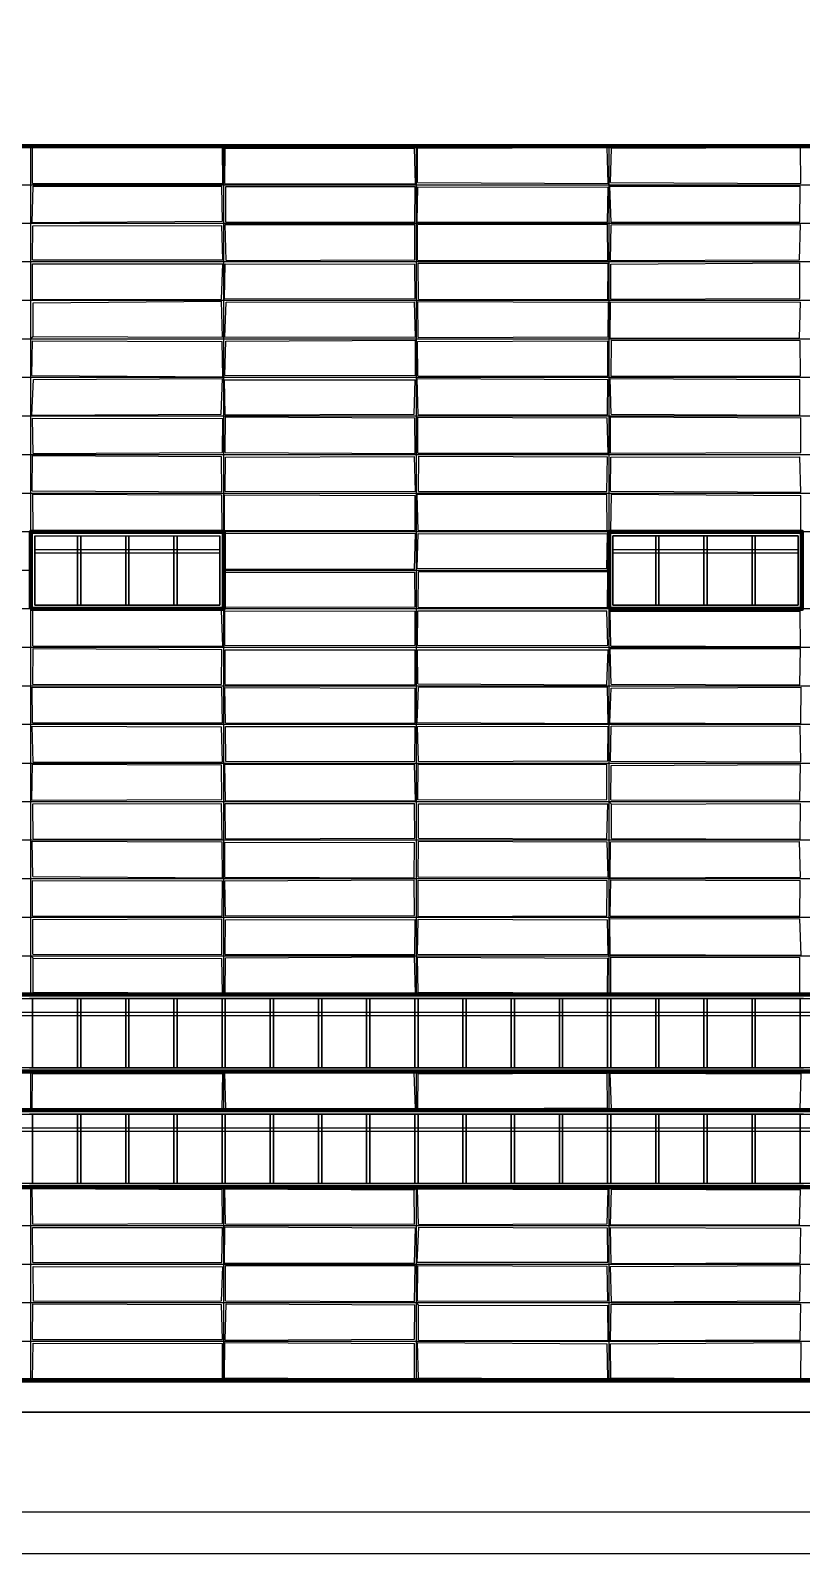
# Model space of a CAD drawing. Extents: x -50000 to 1632000, y -47600 to 308800.
# Drawn here: x 59986 to 83987, y -4550 to 43000 of the extents above; entities that cross this region are included whole.
import ezdxf

# ---------------------------------------------------------------- set-up
doc = ezdxf.new("R2010")
doc.units = 0
doc.header["$MEASUREMENT"] = 0
doc.layers.get('Defpoints').update_dxf_attribs({"color": 6})
doc.layers.add('2', color=7, linetype='Continuous')
doc.styles.get("Standard").update_dxf_attribs({"font": 'isocpeur.ttf'})
doc.dimstyles.get("Standard").update_dxf_attribs({"dimscale": 200, "dimtxt": 2.5, "dimasz": 1.5, "dimexe": 1.5, "dimexo": 5, "dimgap": 1, "dimtad": 1, "dimtoh": 1, "dimdec": 0, "dimrnd": 10, "dimzin": 0, "dimtxsty": 'Standard', "dimblk": 'OBLIQUE', "dimcen": 1, "dimdle": 1.5, "dimclrd": 256, "dimclre": 256, "dimclrt": 256, "dimadec": 0, "dimazin": 0, "dimtfac": 1, "dimtdec": 0, "dimtix": 1, "dimtmove": 0, "dimatfit": 3, "dimldrblk": 'NONE', "dimfxl": 1, "dimtolj": 1, "dimtzin": 0, "dimlwd": 18, "dimlwe": 18, "dimarcsym": 1})

# ---------------------------------------------------------------- blocks, each defined once
blk = doc.blocks.new('_Oblique')
at = {"color": 0, "linetype": 'ByBlock', "lineweight": -2}
blk.add_line((-0.5, -0.5), (0.5, 0.5), dxfattribs=at)
blk = doc.blocks.new('*D22')
at = {"layer": '2', "linetype": 'Continuous', "lineweight": 18, "transparency": 16777216}
blk.add_line((-300, -3100), (105300, -3100), dxfattribs=at)
at = {"layer": 'Defpoints', "color": 0, "linetype": 'Continuous', "transparency": 16777216}
for p in [(0, 0), (105000, 0), (105000, -3100)]:
    blk.add_point(p, dxfattribs=at)
at = {"layer": '2', "linetype": 'Continuous', "lineweight": 18, "transparency": 16777216, "xscale": 300, "yscale": 300, "zscale": 300, "rotation": 180}
blk.add_blockref('_Oblique', (0, -3100), dxfattribs=at)
at = {"layer": '2', "linetype": 'Continuous', "lineweight": 18, "transparency": 16777216, "xscale": 300, "yscale": 300, "zscale": 300}
blk.add_blockref('_Oblique', (105000, -3100), dxfattribs=at)
at = {"layer": '2', "linetype": 'Continuous', "lineweight": 18, "transparency": 16777216, "insert": (52500, -2650), "char_height": 500, "attachment_point": 5}
blk.add_mtext('\\A1;105000*', dxfattribs=at)
blk = doc.blocks.new('_None')
blk = doc.blocks.new('*D31')
at = {"layer": '2', "linetype": 'Continuous', "lineweight": 18, "transparency": 16777216}
blk.add_line((-300, -4400), (402300, -4400), dxfattribs=at)
at = {"layer": 'Defpoints', "color": 0, "linetype": 'Continuous', "transparency": 16777216}
for p in [(0, 0), (402000, 0), (402000, -4400)]:
    blk.add_point(p, dxfattribs=at)
at = {"layer": '2', "linetype": 'Continuous', "lineweight": 18, "transparency": 16777216, "xscale": 300, "yscale": 300, "zscale": 300, "rotation": 180}
blk.add_blockref('_Oblique', (0, -4400), dxfattribs=at)
at = {"layer": '2', "linetype": 'Continuous', "lineweight": 18, "transparency": 16777216, "xscale": 300, "yscale": 300, "zscale": 300}
blk.add_blockref('_Oblique', (402000, -4400), dxfattribs=at)
at = {"layer": '2', "linetype": 'Continuous', "lineweight": 18, "transparency": 16777216, "insert": (201000, -3950), "char_height": 500, "attachment_point": 5}
blk.add_mtext('\\A1;402000', dxfattribs=at)

msp = doc.modelspace()

# ---------------------------------------------------------------- linework, layer by layer
at = {"layer": '2', "color": 8, "linetype": 'Continuous', "lineweight": 13}
for p, q in [((125700, 39400), (0, 39400)), ((60000, 13000), (60000, 39400)), ((66000, 13000), (66000, 39400)), ((72000, 13000), (72000, 39400)), ((78000, 13000), (78000, 39400)), ((0, 38200), (125700, 38200)), ((125700, 37000), (0, 37000)), ((125700, 35800), (0, 35800)), ((125700, 34600), (0, 34600)), ((125700, 33400), (0, 33400)), ((125700, 32200), (0, 32200)), ((125700, 31000), (0, 31000)), ((125700, 29800), (0, 29800)), ((0, 28600), (125700, 28600)), ((125700, 27400), (0, 27400)), ((60000, 26200), (48000, 26200)), ((78000, 26200), (66000, 26200)), ((125700, 25000), (0, 25000)), ((125700, 23800), (0, 23800)), ((125700, 22600), (0, 22600)), ((125700, 21400), (0, 21400)), ((0, 20200), (125700, 20200)), ((125700, 19000), (0, 19000)), ((125700, 17800), (0, 17800)), ((104700, 16600), (0, 16600)), ((104700, 15400), (0, 15400)), ((0, 14200), (104700, 14200)), ((104700, 13000), (0, 13000)), ((104700, 10600), (0, 10600)), ((60000, 9400), (60000, 10600)), ((66000, 9400), (66000, 10600)), ((72000, 9400), (72000, 10600)), ((78000, 9400), (78000, 10600)), ((104700, 9400), (0, 9400)), ((104700, 7000), (0, 7000)), ((60000, 1000), (60000, 7000)), ((66000, 1000), (66000, 7000)), ((72000, 1000), (72000, 7000)), ((78000, 1000), (78000, 7000)), ((104700, 5800), (0, 5800)), ((104700, 4600), (0, 4600)), ((104700, 3400), (0, 3400)), ((104700, 2200), (0, 2200)), ((0, 1000), (104700, 1000))]:
    msp.add_line(p, q, dxfattribs=at)
at = {"layer": '2', "color": 8, "linetype": 'Continuous', "lineweight": 9}
for p, q in [((60042.6, 39352.4), (65967.2, 39371.5)), ((60047.5, 38239.4), (60042.6, 39352.4)), ((65971.5, 38241.4), (65967.2, 39371.5)), ((66038.8, 38241.7), (66050, 39328.5)), ((66050, 39328.5), (71941.7, 39337.1)), ((71972.2, 38225.7), (71941.7, 39337.1)), ((72030, 39341.6), (77935.2, 39362.5)), ((72031.9, 38266.8), (72030, 39341.6)), ((77965.9, 38242.4), (77935.2, 39362.5)), ((78039, 38269.8), (78073.7, 39339.1)), ((78073.7, 39339.1), (83955.9, 39365.5)), ((83967.9, 38241.9), (83955.9, 39365.5)), ((60037, 37031.4), (60068.3, 38157.7)), ((60047.5, 38239.4), (65971.5, 38241.4)), ((60068.3, 38157.7), (65939.6, 38155.7)), ((65959.2, 37065.5), (65939.6, 38155.7)), ((66038.8, 38241.7), (71972.2, 38225.7)), ((66066, 38144.1), (71958.9, 38149.4)), ((66069.8, 37034.3), (66066, 38144.1)), ((71953.4, 37038.4), (71958.9, 38149.4)), ((72027.4, 37043.8), (72049, 38141.2)), ((72031.9, 38266.8), (77965.9, 38242.4)), ((72049, 38141.2), (77965.3, 38125.3)), ((77952.5, 37032.3), (77965.3, 38125.3)), ((78025.9, 38152.2), (83950.6, 38152.7)), ((78058.2, 37037.6), (78025.9, 38152.2)), ((78039, 38269.8), (83967.9, 38241.9)), ((83936.3, 37048), (83950.6, 38152.7)), ((60037, 37031.4), (65959.2, 37065.5)), ((60051.9, 35865.2), (60058.2, 36925.8)), ((60058.2, 36925.8), (65943.4, 36935.7)), ((65970.5, 35864.4), (65943.4, 36935.7)), ((66044.3, 36968.1), (71948.3, 36959.5)), ((66072, 35843), (66044.3, 36968.1)), ((66069.8, 37034.3), (71953.4, 37038.4)), ((71949.5, 35864), (71948.3, 36959.5)), ((72027.4, 37043.8), (77952.5, 37032.3)), ((72031.8, 36960.4), (77951.4, 36972.2)), ((72034.9, 35858.6), (72031.8, 36960.4)), ((77960.7, 35843.5), (77951.4, 36972.2)), ((78046.1, 35839.9), (78064.8, 36951.2)), ((78058.2, 37037.6), (83936.3, 37048)), ((78064.8, 36951.2), (83953.9, 36961.3)), ((83929.2, 35864.6), (83953.9, 36961.3)), ((60045.5, 35739.8), (65972.4, 35739.8)), ((60048.6, 34630.7), (60045.5, 35739.8)), ((60051.9, 35865.2), (65970.5, 35864.4)), ((65927.2, 34641.8), (65972.4, 35739.8)), ((66027.8, 34655.4), (66041.5, 35740.7)), ((66041.5, 35740.7), (71952, 35727.3)), ((66072, 35843), (71949.5, 35864)), ((71962.8, 34661.8), (71952, 35727.3)), ((72034.9, 35858.6), (77960.7, 35843.5)), ((72058.1, 35755.9), (77972.3, 35761.5)), ((72069.6, 34643.1), (72058.1, 35755.9)), ((77962.6, 34625.1), (77972.3, 35761.5)), ((78046.1, 35839.9), (83929.2, 35864.6)), ((78047.9, 35733.7), (83934.6, 35768.8)), ((78048.3, 34636), (78047.9, 35733.7)), ((83936.2, 34660.8), (83934.6, 35768.8)), ((60048.6, 34630.7), (65927.2, 34641.8)), ((60071.3, 34530.3), (65926.9, 34573.3)), ((60071.6, 33474.4), (60071.3, 34530.3)), ((65961.9, 33455.8), (65926.9, 34573.3)), ((66027.8, 34655.4), (71962.8, 34661.8)), ((66031.8, 33454.5), (66071.7, 34543.7)), ((66071.7, 34543.7), (71935.1, 34554.3)), ((71969.2, 33465.2), (71935.1, 34554.3)), ((72043.4, 34570.6), (77975, 34550.4)), ((72049.2, 33447.9), (72043.4, 34570.6)), ((72069.6, 34643.1), (77962.6, 34625.1)), ((77969, 33463.5), (77975, 34550.4)), ((78027.8, 33430.9), (78041.2, 34556.9)), ((78041.2, 34556.9), (83956.4, 34542.1)), ((78048.3, 34636), (83936.2, 34660.8)), ((83925.8, 33434.6), (83956.4, 34542.1)), ((60000, 33400), (60071.6, 33474.4)), ((60027.1, 32260.9), (60047, 33343.1)), ((60047, 33343.1), (65952.9, 33325.3)), ((60071.6, 33474.4), (65961.9, 33455.8)), ((65974.5, 32228.5), (65952.9, 33325.3)), ((66031.3, 32267.5), (66067.6, 33328.7)), ((66031.8, 33454.5), (71969.2, 33465.2)), ((66067.6, 33328.7), (71973.8, 33364.7)), ((71973.4, 32274.4), (71973.8, 33364.7)), ((72028.7, 33326.3), (77958.7, 33340.8)), ((72047, 32250.4), (72028.7, 33326.3)), ((72049.2, 33447.9), (77969, 33463.5)), ((77962.8, 32245.4), (77958.7, 33340.8)), ((78027.8, 33430.9), (83925.8, 33434.6)), ((78059.8, 32243.8), (78074.3, 33362.7)), ((78074.3, 33362.7), (83944.1, 33349.7)), ((83962.6, 32253.4), (83944.1, 33349.7)), ((60027.1, 32260.9), (65974.5, 32228.5)), ((60028.3, 31030.8), (60073.2, 32144)), ((60073.2, 32144), (65960.2, 32170.1)), ((65926.1, 31059.1), (65960.2, 32170.1)), ((66028.6, 32129), (71956.2, 32130.6)), ((66044.4, 31039.2), (66028.6, 32129)), ((66031.3, 32267.5), (71973.4, 32274.4)), ((71932.8, 31060.3), (71956.2, 32130.6)), ((72026.9, 32168.7), (77963.9, 32141.8)), ((72056.2, 31056.2), (72026.9, 32168.7)), ((72047, 32250.4), (77962.8, 32245.4)), ((77949, 31039.7), (77963.9, 32141.8)), ((78029.9, 32168.5), (83939, 32139.5)), ((78067.6, 31059), (78029.9, 32168.5)), ((78059.8, 32243.8), (83962.6, 32253.4)), ((83942, 31025.8), (83939, 32139.5)), ((60028.3, 31030.8), (65926.1, 31059.1)), ((60051.4, 30932.3), (65974.9, 30926.2)), ((60067.5, 29840.4), (60051.4, 30932.3)), ((65961.4, 29873.4), (65974.9, 30926.2)), ((66044.4, 31039.2), (71932.8, 31060.3)), ((66045, 29871.2), (66059.3, 30974.4)), ((66059.3, 30974.4), (71954.3, 30947)), ((71955.8, 29833.8), (71954.3, 30947)), ((72039, 29845.2), (72044.1, 30969.4)), ((72044.1, 30969.4), (77941, 30944.2)), ((72056.2, 31056.2), (77949, 31039.7)), ((77971.3, 29844.6), (77941, 30944.2)), ((78039.5, 29852.3), (78046.3, 30973.6)), ((78046.3, 30973.6), (83969.1, 30947.2)), ((78067.6, 31059), (83942, 31025.8)), ((83968.5, 29864.4), (83969.1, 30947.2)), ((60034.3, 28670.6), (60044.7, 29772.1)), ((60044.7, 29772.1), (65927.1, 29746.1)), ((60067.5, 29840.4), (65961.4, 29873.4)), ((65941.8, 28649), (65927.1, 29746.1)), ((66040.6, 28652.4), (66060.1, 29728.2)), ((66045, 29871.2), (71955.8, 29833.8)), ((66060.1, 29728.2), (71944.2, 29746.5)), ((71973.4, 28666.2), (71944.2, 29746.5)), ((72039, 29845.2), (77971.3, 29844.6)), ((72059.8, 28650.8), (72074.1, 29749.8)), ((72074.1, 29749.8), (77951.8, 29734.2)), ((77929.9, 28657.7), (77951.8, 29734.2)), ((78039.5, 29852.3), (83968.5, 29864.4)), ((78047.1, 28662.4), (78052.2, 29728.2)), ((78052.2, 29728.2), (83939.3, 29735.9)), ((83967.7, 28635.8), (83939.3, 29735.9)), ((60034.3, 28670.6), (65941.8, 28649)), ((60054, 28574.8), (65937, 28551.3)), ((60069.2, 27463.6), (60054, 28574.8)), ((65955.2, 27443.7), (65937, 28551.3)), ((66025.4, 28551.2), (71965.2, 28533)), ((66025.6, 27447.9), (66025.4, 28551.2)), ((66040.6, 28652.4), (71973.4, 28666.2)), ((71962.2, 27441.1), (71965.2, 28533)), ((72027.3, 28572.6), (77933.3, 28566.2)), ((72050.8, 27445), (72027.3, 28572.6)), ((72059.8, 28650.8), (77929.9, 28657.7)), ((77937.6, 27452.6), (77933.3, 28566.2)), ((78047.1, 28662.4), (83967.7, 28635.8)), ((78050.5, 27445.3), (78069, 28566.9)), ((78069, 28566.9), (83973.2, 28531.1)), ((83972.5, 27446.4), (83973.2, 28531.1)), ((60069.2, 27463.6), (65955.2, 27443.7)), ((66025.6, 27447.9), (71962.2, 27441.1)), ((66042.2, 27359), (71973.5, 27351.7)), ((66042.5, 26252.1), (66042.2, 27359)), ((71937.9, 26236.7), (71973.5, 27351.7)), ((72026.9, 26268.4), (72058.4, 27350.9)), ((72050.8, 27445), (77937.6, 27452.6)), ((72058.4, 27350.9), (77946.3, 27338.7)), ((77930.2, 26253.6), (77946.3, 27338.7)), ((78050.5, 27445.3), (83972.5, 27446.4)), ((66042.5, 26252.1), (71937.9, 26236.7)), ((72026.9, 26268.4), (77930.2, 26253.6)), ((72057.3, 25049.4), (72067.4, 26160.6)), ((72067.4, 26160.6), (77962.2, 26167.9)), ((77953.4, 25042.4), (77962.2, 26167.9)), ((66025.3, 26145.6), (71951.4, 26148.3)), ((66048.9, 25053.4), (66025.3, 26145.6)), ((71963.7, 25061.5), (71951.4, 26148.3)), ((60052.9, 23856.8), (60058.3, 24957.4)), ((60058.3, 24957.4), (65931.7, 24950.9)), ((65969.1, 23837.2), (65931.7, 24950.9)), ((66034.8, 23867.1), (66038.2, 24938.8)), ((66038.2, 24938.8), (71959.2, 24925.5)), ((66048.9, 25053.4), (71963.7, 25061.5)), ((71957.3, 23870.6), (71959.2, 24925.5)), ((72036.7, 23862.7), (72043.4, 24941.5)), ((72043.4, 24941.5), (77933.4, 24938.4)), ((72057.3, 25049.4), (77953.4, 25042.4)), ((77956.1, 23868.7), (77933.4, 24938.4)), ((78035.1, 24930.6), (83951.3, 24935.3)), ((78050.5, 23852.3), (78035.1, 24930.6)), ((83956.7, 23833.2), (83951.3, 24935.3)), ((60052.9, 23856.8), (65969.1, 23837.2)), ((66034.8, 23867.1), (71957.3, 23870.6)), ((72036.7, 23862.7), (77956.1, 23868.7)), ((78050.5, 23852.3), (83956.7, 23833.2)), ((60056.4, 22644.2), (60064.2, 23769.6)), ((60064.2, 23769.6), (65943.9, 23737.2)), ((65931.2, 22655), (65943.9, 23737.2)), ((66044, 23727.4), (71955.9, 23731.2)), ((66047.8, 22649.7), (66044, 23727.4)), ((71961.7, 22639.9), (71955.9, 23731.2)), ((72034.3, 23725.1), (77972, 23728.4)), ((72038.9, 22672.9), (72034.3, 23725.1)), ((77932.9, 22639.7), (77972, 23728.4)), ((78028.5, 23768.3), (83962.6, 23765.3)), ((78066.1, 22660.7), (78028.5, 23768.3)), ((83940.1, 22633.4), (83962.6, 23765.3)), ((60038.3, 22567.7), (65945.4, 22551.4)), ((60050.5, 21456.7), (60038.3, 22567.7)), ((60056.4, 22644.2), (65931.2, 22655)), ((65965.6, 21456.4), (65945.4, 22551.4)), ((66039, 22554.3), (71959.1, 22534.5)), ((66056.8, 21459.5), (66039, 22554.3)), ((66047.8, 22649.7), (71961.7, 22639.9)), ((71958.7, 21448.2), (71959.1, 22534.5)), ((72025.1, 21470.2), (72062.8, 22565.8)), ((72038.9, 22672.9), (77932.9, 22639.7)), ((72062.8, 22565.8), (77953.4, 22571.4)), ((77973, 21431.6), (77953.4, 22571.4)), ((78026.6, 21457.6), (78067.2, 22536.5)), ((78066.1, 22660.7), (83940.1, 22633.4)), ((78067.2, 22536.5), (83973.9, 22562.9)), ((83971.9, 21434), (83973.9, 22562.9)), ((60050.5, 21456.7), (65965.6, 21456.4)), ((66056.8, 21459.5), (71958.7, 21448.2)), ((72025.1, 21470.2), (77973, 21431.6)), ((78026.6, 21457.6), (83971.9, 21434)), ((60040.6, 21354.6), (65936.1, 21332.2)), ((60065.5, 20231.5), (60040.6, 21354.6)), ((65966, 20240.2), (65936.1, 21332.2)), ((66051.5, 21336.6), (71956.1, 21343.6)), ((66065.1, 20251.3), (66051.5, 21336.6)), ((71946.9, 20258.8), (71956.1, 21343.6)), ((72029.2, 21340.7), (77972.6, 21355.6)), ((72065, 20253.2), (72029.2, 21340.7)), ((77963.7, 20267.6), (77972.6, 21355.6)), ((78037.6, 20257.4), (78067.8, 21354.5)), ((78067.8, 21354.5), (83948.8, 21364)), ((83971.6, 20243.9), (83948.8, 21364)), ((60028, 19046.6), (60049.8, 20171.9)), ((60049.8, 20171.9), (65933.3, 20151)), ((60065.5, 20231.5), (65966, 20240.2)), ((65941, 19065.8), (65933.3, 20151)), ((66035, 20166.1), (71944, 20169.2)), ((66057.7, 19025.5), (66035, 20166.1)), ((66065.1, 20251.3), (71946.9, 20258.8)), ((71969.5, 19042.4), (71944, 20169.2)), ((72048.1, 19058), (72055.6, 20167.1)), ((72055.6, 20167.1), (77931.7, 20168.1)), ((72065, 20253.2), (77963.7, 20267.6)), ((77929.6, 19067.2), (77931.7, 20168.1)), ((78037.6, 20257.4), (83971.6, 20243.9)), ((78055.8, 19054), (78063.3, 20129.4)), ((78063.3, 20129.4), (83959.8, 20160.6)), ((83935.1, 19046.3), (83959.8, 20160.6)), ((60028, 19046.6), (65941, 19065.8)), ((66057.7, 19025.5), (71969.5, 19042.4)), ((72048.1, 19058), (77929.6, 19067.2)), ((78055.8, 19054), (83935.1, 19046.3)), ((60057.9, 18929.8), (65929.1, 18942.5)), ((60063.3, 17840.2), (60057.9, 18929.8)), ((65950.8, 17834.3), (65929.1, 18942.5)), ((66040.6, 18940.6), (71940.3, 18940.4)), ((66059.6, 17843.7), (66040.6, 18940.6)), ((71949.4, 17865.7), (71940.3, 18940.4)), ((72064.2, 17865.5), (72069.2, 18936.4)), ((72069.2, 18936.4), (77958.4, 18932.9)), ((77932.6, 17848.8), (77958.4, 18932.9)), ((78000, 19000), (78073.6, 18925.1)), ((78069.6, 17854.2), (78073.6, 18925.1)), ((78073.6, 18925.1), (83953.7, 18939.8)), ((83946.4, 17830.7), (83953.7, 18939.8)), ((60036, 17772.5), (65949.5, 17748.8)), ((60058.1, 16669.3), (60036, 17772.5)), ((60063.3, 17840.2), (65950.8, 17834.3)), ((65960.7, 16629.1), (65949.5, 17748.8)), ((66030.1, 16648), (66033.6, 17742.5)), ((66033.6, 17742.5), (71937.1, 17730.1)), ((66059.6, 17843.7), (71949.4, 17865.7)), ((71931.5, 16636.4), (71937.1, 17730.1)), ((72051.4, 16654), (72060.9, 17773.3)), ((72060.9, 17773.3), (77935.9, 17755.6)), ((72064.2, 17865.5), (77932.6, 17848.8)), ((77968.5, 16660), (77935.9, 17755.6)), ((78033.6, 16635.6), (78044.7, 17753.3)), ((78044.7, 17753.3), (83930.5, 17758)), ((78069.6, 17854.2), (83946.4, 17830.7)), ((83958.4, 16649.5), (83930.5, 17758)), ((60058.1, 16669.3), (65960.7, 16629.1)), ((66030.1, 16648), (71931.5, 16636.4)), ((72051.4, 16654), (77968.5, 16660)), ((78033.6, 16635.6), (83958.4, 16649.5)), ((60048.6, 15435.9), (60050, 16545.3)), ((60050, 16545.3), (65961.7, 16539.7)), ((65950.2, 15447.3), (65961.7, 16539.7)), ((66038.5, 16537.4), (71928.5, 16573.4)), ((66055, 15450.9), (66038.5, 16537.4)), ((71939.4, 15462.3), (71928.5, 16573.4)), ((72049.9, 15428.5), (72052.2, 16555.9)), ((72052.2, 16555.9), (77941.7, 16550.4)), ((77932, 15445.9), (77941.7, 16550.4)), ((78029.9, 15447.1), (78053.4, 16571.3)), ((78053.4, 16571.3), (83944.4, 16551.2)), ((83933.3, 15433.7), (83944.4, 16551.2)), ((60048.6, 15435.9), (65950.2, 15447.3)), ((60057.8, 15334.2), (65941.8, 15358.3)), ((60060.1, 14257.2), (60057.8, 15334.2)), ((65940, 14248.9), (65941.8, 15358.3)), ((66046.4, 14245.8), (66052.4, 15328.6)), ((66052.4, 15328.6), (71962, 15334.2)), ((66055, 15450.9), (71939.4, 15462.3)), ((71947.2, 14246.8), (71962, 15334.2)), ((72035.1, 14260.9), (72056.1, 15341.7)), ((72049.9, 15428.5), (77932, 15445.9)), ((72056.1, 15341.7), (77951.4, 15325.9)), ((77969, 14250.7), (77951.4, 15325.9)), ((78026.1, 15366.3), (83940.5, 15353.2)), ((78028.5, 14250.6), (78026.1, 15366.3)), ((78029.9, 15447.1), (83933.3, 15433.7)), ((83975, 14228.6), (83940.5, 15353.2)), ((60000, 14200), (60067.9, 14126.6)), ((60060.1, 14257.2), (65940, 14248.9)), ((60067.9, 14126.6), (65942, 14126.2)), ((60071.7, 13068.8), (60067.9, 14126.6)), ((65962.5, 13056.9), (65942, 14126.2)), ((66046.4, 14245.8), (71947.2, 14246.8)), ((66048.3, 13033.7), (66057, 14141.2)), ((66057, 14141.2), (71942.2, 14169.2)), ((71972, 13032.3), (71942.2, 14169.2)), ((72033.8, 14162.8), (77963.1, 14135.3)), ((72057.5, 13073.4), (72033.8, 14162.8)), ((72035.1, 14260.9), (77969, 14250.7)), ((77945, 13057), (77963.1, 14135.3)), ((78028.5, 14250.6), (83975, 14228.6)), ((78049.2, 13025.2), (78054.2, 14163.9)), ((78054.2, 14163.9), (83940.9, 14147.3)), ((83938.8, 13033.6), (83940.9, 14147.3)), ((60071.7, 13068.8), (65962.5, 13056.9)), ((66048.3, 13033.7), (71972, 13032.3)), ((72057.5, 13073.4), (77945, 13057)), ((78049.2, 13025.2), (83938.8, 13033.6)), ((60040.6, 9452.5), (60044.6, 10530.5)), ((60044.6, 10530.5), (65972.7, 10539.2)), ((65948.8, 9429.7), (65972.7, 10539.2)), ((66039.8, 10564.9), (71926.2, 10564.4)), ((66061.1, 9468), (66039.8, 10564.9)), ((71973.2, 9457.4), (71926.2, 10564.4)), ((72043.7, 9438.3), (72055.8, 10535.2)), ((72055.8, 10535.2), (77934.4, 10547.6)), ((77951.4, 9474.1), (77934.4, 10547.6)), ((78028.3, 10552.8), (83973.4, 10534.2)), ((78071.7, 9438.9), (78028.3, 10552.8)), ((83943.1, 9428.1), (83973.4, 10534.2)), ((60040.6, 9452.5), (65948.8, 9429.7)), ((66061.1, 9468), (71973.2, 9457.4)), ((72043.7, 9438.3), (77951.4, 9474.1)), ((78071.7, 9438.9), (83943.1, 9428.1)), ((60033.2, 6965.2), (65957.3, 6933.4)), ((60058.8, 5856.8), (60033.2, 6965.2)), ((65964.8, 5870.2), (65957.3, 6933.4)), ((66030, 6957.1), (71927.5, 6925.1)), ((66054.2, 5863.6), (66030, 6957.1)), ((72000, 7000), (71927.5, 6925.1)), ((71939.6, 5854.9), (71927.5, 6925.1)), ((72036.2, 6954.4), (77968.7, 6931)), ((72067.5, 5839.4), (72036.2, 6954.4)), ((77943.4, 5867.4), (77968.7, 6931)), ((78046.5, 5836.1), (78073.4, 6939.1)), ((78073.4, 6939.1), (83956.4, 6926)), ((83931.6, 5829.1), (83956.4, 6926)), ((60045.8, 5745.3), (65958.9, 5745.8)), ((60060, 4662.4), (60045.8, 5745.3)), ((60058.8, 5856.8), (65964.8, 5870.2)), ((65941.7, 4662.6), (65958.9, 5745.8)), ((66026.7, 4638.5), (66038.2, 5768.3)), ((66038.2, 5768.3), (71971, 5743)), ((66054.2, 5863.6), (71939.6, 5854.9)), ((71935.4, 4635.1), (71971, 5743)), ((72027.6, 4671.2), (72071.1, 5757)), ((72067.5, 5839.4), (77943.4, 5867.4)), ((72071.1, 5757), (77951.7, 5742)), ((77961.9, 4673.5), (77951.7, 5742)), ((78038.6, 5746.8), (83969.8, 5725.7)), ((78066.7, 4633.5), (78038.6, 5746.8)), ((78046.5, 5836.1), (83931.6, 5829.1)), ((83948.5, 4651.4), (83969.8, 5725.7)), ((60060, 4662.4), (65941.7, 4662.6)), ((60064.4, 4536.2), (65971.7, 4526.2)), ((60073.8, 3456.6), (60064.4, 4536.2)), ((65933.9, 3467.7), (65971.7, 4526.2)), ((66026.7, 4638.5), (71935.4, 4635.1)), ((66052.9, 3463.9), (66061, 4562.1)), ((66061, 4562.1), (71961, 4569.5)), ((71941.7, 3442.6), (71961, 4569.5)), ((72027.6, 4671.2), (77961.9, 4673.5)), ((72038.2, 3453.4), (72039.9, 4569.6)), ((72039.9, 4569.6), (77940.3, 4541.7)), ((77958.5, 3462.3), (77940.3, 4541.7)), ((78041.7, 4533.8), (83957.1, 4565.9)), ((78075, 3437.8), (78041.7, 4533.8)), ((78066.7, 4633.5), (83948.5, 4651.4)), ((83941.7, 3471.4), (83957.1, 4565.9)), ((60050.9, 2268.7), (60057.6, 3374.3)), ((60057.6, 3374.3), (65933.4, 3357.2)), ((60073.8, 3456.6), (65933.9, 3467.7)), ((65962.2, 2268.4), (65933.4, 3357.2)), ((66049.9, 2247.6), (66071.6, 3369.3)), ((66052.9, 3463.9), (71941.7, 3442.6)), ((66071.6, 3369.3), (71954.5, 3346.5)), ((71940.9, 2271.1), (71954.5, 3346.5)), ((72000, 3400), (72068.9, 3326)), ((72038.2, 3453.4), (77958.5, 3462.3)), ((72068.9, 3326), (77961.7, 3335.3)), ((77973.2, 2234.4), (77961.7, 3335.3)), ((78042.8, 2234.3), (78060.2, 3360.9)), ((78060.2, 3360.9), (83963.8, 3359)), ((78075, 3437.8), (83941.7, 3471.4)), ((83947, 2251.8), (83963.8, 3359)), ((72065.3, 2242.7), (72068.9, 3326)), ((60047, 1032.8), (60067.6, 2150.4)), ((60050.9, 2268.7), (65962.2, 2268.4)), ((60067.6, 2150.4), (65966.3, 2134.4)), ((65963.1, 1036.2), (65966.3, 2134.4)), ((66027.3, 1070.9), (66032.4, 2171)), ((66032.4, 2171), (71937.6, 2135.6)), ((66049.9, 2247.6), (71940.9, 2271.1)), ((71936.7, 1037.4), (71937.6, 2135.6)), ((72031.8, 2169.3), (77938.8, 2129.7)), ((72067.2, 1068.4), (72031.8, 2169.3)), ((72065.3, 2242.7), (77973.2, 2234.4)), ((77954.2, 1037), (77938.8, 2129.7)), ((78041.4, 2129.5), (83973.6, 2166.4)), ((78050.4, 1070.1), (78041.4, 2129.5)), ((78042.8, 2234.3), (83947, 2251.8)), ((83970.8, 1034.7), (83973.6, 2166.4)), ((60047, 1032.8), (65963.1, 1036.2)), ((66027.3, 1070.9), (71936.7, 1037.4)), ((72067.2, 1068.4), (77954.2, 1037)), ((78050.4, 1070.1), (83970.8, 1034.7))]:
    msp.add_line(p, q, dxfattribs=at)
at = {"layer": '2', "linetype": 'Continuous', "lineweight": 20}
for p, q in [((60120, 27280), (60120, 25120)), ((60120, 25120), (60120, 27280)), ((60120, 27280), (65880, 27280)), ((61450, 27280), (61450, 25120)), ((61450, 25120), (61450, 27280)), ((61450, 27280), (61450, 25120)), ((61550, 25120), (61550, 27280)), ((61550, 27280), (61550, 25120)), ((61550, 25120), (61550, 27280)), ((62950, 27280), (62950, 25120)), ((62950, 25120), (62950, 27280)), ((62950, 27280), (62950, 25120)), ((63050, 25120), (63050, 27280)), ((63050, 27280), (63050, 25120)), ((63050, 25120), (63050, 27280)), ((64450, 27280), (64450, 25120)), ((64450, 25120), (64450, 27280)), ((64450, 27280), (64450, 25120)), ((64550, 25120), (64550, 27280)), ((64550, 27280), (64550, 25120)), ((64550, 25120), (64550, 27280)), ((65880, 25120), (65880, 27280)), ((65880, 27280), (65880, 25120)), ((79450, 27280), (78120, 27280)), ((78120, 27280), (78120, 25120)), ((78120, 25120), (78120, 27280)), ((78120, 27280), (83880, 27280)), ((79550, 27280), (79450, 27280)), ((79450, 27280), (79450, 25120)), ((79450, 25120), (79450, 27280)), ((79450, 27280), (79450, 25120)), ((79550, 25120), (79550, 27280)), ((80950, 27280), (79550, 27280)), ((79550, 27280), (79550, 25120)), ((79550, 25120), (79550, 27280)), ((81050, 27280), (80950, 27280)), ((80950, 27280), (80950, 25120)), ((80950, 25120), (80950, 27280)), ((80950, 27280), (80950, 25120)), ((81050, 25120), (81050, 27280)), ((82450, 27280), (81050, 27280)), ((81050, 27280), (81050, 25120)), ((81050, 25120), (81050, 27280)), ((82550, 27280), (82450, 27280)), ((82450, 27280), (82450, 25120)), ((82450, 25120), (82450, 27280)), ((82450, 27280), (82450, 25120)), ((82550, 25120), (82550, 27280)), ((82550, 27280), (82550, 25120)), ((83880, 27280), (82550, 27280)), ((82550, 25120), (82550, 27280)), ((83880, 25120), (83880, 27280)), ((83880, 27280), (83880, 25120)), ((60120, 26850), (65880, 26850)), ((60120, 26750), (65880, 26750)), ((78120, 26850), (83880, 26850)), ((78120, 26750), (83880, 26750)), ((60120, 25120), (61450, 25120)), ((65880, 25120), (60120, 25120)), ((61450, 25120), (61550, 25120)), ((61550, 25120), (62950, 25120)), ((62950, 25120), (63050, 25120)), ((63050, 25120), (64450, 25120)), ((64450, 25120), (64550, 25120)), ((64550, 25120), (65880, 25120)), ((78120, 25120), (79450, 25120)), ((83880, 25120), (78120, 25120)), ((79450, 25120), (79550, 25120)), ((79550, 25120), (80950, 25120)), ((80950, 25120), (81050, 25120)), ((81050, 25120), (82450, 25120)), ((82450, 25120), (82550, 25120)), ((82550, 25120), (83880, 25120)), ((6120, 12880), (104580, 12880)), ((60050, 12880), (59950, 12880)), ((60050, 10720), (60050, 12880)), ((61450, 12880), (60050, 12880)), ((60050, 12880), (60050, 10720)), ((60050, 10720), (60050, 12880)), ((61550, 12880), (61450, 12880)), ((61450, 12880), (61450, 10720)), ((61450, 10720), (61450, 12880)), ((61450, 12880), (61450, 10720)), ((61550, 10720), (61550, 12880)), ((62950, 12880), (61550, 12880)), ((61550, 12880), (61550, 10720)), ((61550, 10720), (61550, 12880)), ((63050, 12880), (62950, 12880)), ((62950, 12880), (62950, 10720)), ((62950, 10720), (62950, 12880)), ((62950, 12880), (62950, 10720)), ((63050, 10720), (63050, 12880)), ((63050, 12880), (63050, 10720)), ((64450, 12880), (63050, 12880)), ((63050, 10720), (63050, 12880)), ((64550, 12880), (64450, 12880)), ((64450, 12880), (64450, 10720)), ((64450, 10720), (64450, 12880)), ((64450, 12880), (64450, 10720)), ((64550, 10720), (64550, 12880)), ((65950, 12880), (64550, 12880)), ((64550, 12880), (64550, 10720)), ((64550, 10720), (64550, 12880)), ((66050, 12880), (65950, 12880)), ((65950, 12880), (65950, 10720)), ((65950, 10720), (65950, 12880)), ((65950, 12880), (65950, 10720)), ((66050, 10720), (66050, 12880)), ((67450, 12880), (66050, 12880)), ((66050, 12880), (66050, 10720)), ((66050, 10720), (66050, 12880)), ((67550, 12880), (67450, 12880)), ((67450, 12880), (67450, 10720)), ((67450, 10720), (67450, 12880)), ((67450, 12880), (67450, 10720)), ((67550, 10720), (67550, 12880)), ((68950, 12880), (67550, 12880)), ((67550, 12880), (67550, 10720)), ((67550, 10720), (67550, 12880)), ((69050, 12880), (68950, 12880)), ((68950, 12880), (68950, 10720)), ((68950, 10720), (68950, 12880)), ((68950, 12880), (68950, 10720)), ((69050, 10720), (69050, 12880)), ((70450, 12880), (69050, 12880)), ((69050, 12880), (69050, 10720)), ((69050, 10720), (69050, 12880)), ((70550, 12880), (70450, 12880)), ((70450, 12880), (70450, 10720)), ((70450, 10720), (70450, 12880)), ((70450, 12880), (70450, 10720)), ((70550, 10720), (70550, 12880)), ((71950, 12880), (70550, 12880)), ((70550, 12880), (70550, 10720)), ((70550, 10720), (70550, 12880)), ((72050, 12880), (71950, 12880)), ((71950, 12880), (71950, 10720)), ((71950, 10720), (71950, 12880)), ((71950, 12880), (71950, 10720)), ((72050, 10720), (72050, 12880)), ((73450, 12880), (72050, 12880)), ((72050, 12880), (72050, 10720)), ((72050, 10720), (72050, 12880)), ((73550, 12880), (73450, 12880)), ((73450, 12880), (73450, 10720)), ((73450, 10720), (73450, 12880)), ((73450, 12880), (73450, 10720)), ((73550, 10720), (73550, 12880)), ((74950, 12880), (73550, 12880)), ((73550, 12880), (73550, 10720)), ((73550, 10720), (73550, 12880)), ((75050, 12880), (74950, 12880)), ((74950, 12880), (74950, 10720)), ((74950, 10720), (74950, 12880)), ((74950, 12880), (74950, 10720)), ((75050, 10720), (75050, 12880)), ((75050, 12880), (75050, 10720)), ((76450, 12880), (75050, 12880)), ((75050, 10720), (75050, 12880)), ((76550, 12880), (76450, 12880)), ((76450, 12880), (76450, 10720)), ((76450, 10720), (76450, 12880)), ((76450, 12880), (76450, 10720)), ((76550, 10720), (76550, 12880)), ((77950, 12880), (76550, 12880)), ((76550, 12880), (76550, 10720)), ((76550, 10720), (76550, 12880)), ((78050, 12880), (77950, 12880)), ((77950, 12880), (77950, 10720)), ((77950, 10720), (77950, 12880)), ((77950, 12880), (77950, 10720)), ((78050, 10720), (78050, 12880)), ((79450, 12880), (78050, 12880)), ((78050, 12880), (78050, 10720)), ((78050, 10720), (78050, 12880)), ((79550, 12880), (79450, 12880)), ((79450, 12880), (79450, 10720)), ((79450, 10720), (79450, 12880)), ((79450, 12880), (79450, 10720)), ((79550, 10720), (79550, 12880)), ((79550, 12880), (79550, 10720)), ((80950, 12880), (79550, 12880)), ((79550, 10720), (79550, 12880)), ((81050, 12880), (80950, 12880)), ((80950, 12880), (80950, 10720)), ((80950, 10720), (80950, 12880)), ((80950, 12880), (80950, 10720)), ((81050, 10720), (81050, 12880)), ((82450, 12880), (81050, 12880)), ((81050, 12880), (81050, 10720)), ((81050, 10720), (81050, 12880)), ((82550, 12880), (82450, 12880)), ((82450, 12880), (82450, 10720)), ((82450, 10720), (82450, 12880)), ((82450, 12880), (82450, 10720)), ((82550, 10720), (82550, 12880)), ((82550, 12880), (82550, 10720)), ((83950, 12880), (82550, 12880)), ((82550, 10720), (82550, 12880)), ((84050, 12880), (83950, 12880)), ((83950, 12880), (83950, 10720)), ((83950, 10720), (83950, 12880)), ((83950, 12880), (83950, 10720)), ((6120, 12450), (104580, 12450)), ((6120, 12350), (104580, 12350)), ((104580, 10720), (6120, 10720)), ((59950, 10720), (60050, 10720)), ((60050, 10720), (61450, 10720)), ((61450, 10720), (61550, 10720)), ((61550, 10720), (62950, 10720)), ((62950, 10720), (63050, 10720)), ((63050, 10720), (64450, 10720)), ((64450, 10720), (64550, 10720)), ((64550, 10720), (65950, 10720)), ((65950, 10720), (66050, 10720)), ((66050, 10720), (67450, 10720)), ((67450, 10720), (67550, 10720)), ((67550, 10720), (68950, 10720)), ((68950, 10720), (69050, 10720)), ((69050, 10720), (70450, 10720)), ((70450, 10720), (70550, 10720)), ((70550, 10720), (71950, 10720)), ((71950, 10720), (72050, 10720)), ((72050, 10720), (73450, 10720)), ((73450, 10720), (73550, 10720)), ((73550, 10720), (74950, 10720)), ((74950, 10720), (75050, 10720)), ((75050, 10720), (76450, 10720)), ((76450, 10720), (76550, 10720)), ((76550, 10720), (77950, 10720)), ((77950, 10720), (78050, 10720)), ((78050, 10720), (79450, 10720)), ((79450, 10720), (79550, 10720)), ((79550, 10720), (80950, 10720)), ((80950, 10720), (81050, 10720)), ((81050, 10720), (82450, 10720)), ((82450, 10720), (82550, 10720)), ((82550, 10720), (83950, 10720)), ((83950, 10720), (84050, 10720)), ((6120, 9280), (104580, 9280)), ((60050, 9280), (59950, 9280)), ((60050, 7120), (60050, 9280)), ((60050, 9280), (60050, 7120)), ((61450, 9280), (60050, 9280)), ((60050, 7120), (60050, 9280)), ((61550, 9280), (61450, 9280)), ((61450, 9280), (61450, 7120)), ((61450, 7120), (61450, 9280)), ((61450, 9280), (61450, 7120)), ((61550, 7120), (61550, 9280)), ((62950, 9280), (61550, 9280)), ((61550, 9280), (61550, 7120)), ((61550, 7120), (61550, 9280)), ((63050, 9280), (62950, 9280)), ((62950, 9280), (62950, 7120)), ((62950, 7120), (62950, 9280)), ((62950, 9280), (62950, 7120)), ((63050, 7120), (63050, 9280)), ((64450, 9280), (63050, 9280)), ((63050, 9280), (63050, 7120)), ((63050, 7120), (63050, 9280)), ((64550, 9280), (64450, 9280)), ((64450, 9280), (64450, 7120)), ((64450, 7120), (64450, 9280)), ((64450, 9280), (64450, 7120)), ((64550, 7120), (64550, 9280)), ((64550, 9280), (64550, 7120)), ((65950, 9280), (64550, 9280)), ((64550, 7120), (64550, 9280)), ((66050, 9280), (65950, 9280)), ((65950, 9280), (65950, 7120)), ((65950, 7120), (65950, 9280)), ((65950, 9280), (65950, 7120)), ((66050, 7120), (66050, 9280)), ((67450, 9280), (66050, 9280)), ((66050, 9280), (66050, 7120)), ((66050, 7120), (66050, 9280)), ((67550, 9280), (67450, 9280)), ((67450, 9280), (67450, 7120)), ((67450, 7120), (67450, 9280)), ((67450, 9280), (67450, 7120)), ((67550, 7120), (67550, 9280)), ((68950, 9280), (67550, 9280)), ((67550, 9280), (67550, 7120)), ((67550, 7120), (67550, 9280)), ((69050, 9280), (68950, 9280)), ((68950, 9280), (68950, 7120)), ((68950, 7120), (68950, 9280)), ((68950, 9280), (68950, 7120)), ((69050, 7120), (69050, 9280)), ((70450, 9280), (69050, 9280)), ((69050, 9280), (69050, 7120)), ((69050, 7120), (69050, 9280)), ((70550, 9280), (70450, 9280)), ((70450, 9280), (70450, 7120)), ((70450, 7120), (70450, 9280)), ((70450, 9280), (70450, 7120)), ((70550, 7120), (70550, 9280)), ((71950, 9280), (70550, 9280)), ((70550, 9280), (70550, 7120)), ((70550, 7120), (70550, 9280)), ((72050, 9280), (71950, 9280)), ((71950, 9280), (71950, 7120)), ((71950, 7120), (71950, 9280)), ((71950, 9280), (71950, 7120)), ((72050, 7120), (72050, 9280)), ((73450, 9280), (72050, 9280)), ((72050, 9280), (72050, 7120)), ((72050, 7120), (72050, 9280)), ((73550, 9280), (73450, 9280)), ((73450, 9280), (73450, 7120)), ((73450, 7120), (73450, 9280)), ((73450, 9280), (73450, 7120)), ((73550, 7120), (73550, 9280)), ((73550, 9280), (73550, 7120)), ((74950, 9280), (73550, 9280)), ((73550, 7120), (73550, 9280)), ((75050, 9280), (74950, 9280)), ((74950, 9280), (74950, 7120)), ((74950, 7120), (74950, 9280)), ((74950, 9280), (74950, 7120)), ((75050, 7120), (75050, 9280)), ((76450, 9280), (75050, 9280)), ((75050, 9280), (75050, 7120)), ((75050, 7120), (75050, 9280)), ((76550, 9280), (76450, 9280)), ((76450, 9280), (76450, 7120)), ((76450, 7120), (76450, 9280)), ((76450, 9280), (76450, 7120)), ((76550, 7120), (76550, 9280)), ((77950, 9280), (76550, 9280)), ((76550, 9280), (76550, 7120)), ((76550, 7120), (76550, 9280)), ((78050, 9280), (77950, 9280)), ((77950, 9280), (77950, 7120)), ((77950, 7120), (77950, 9280)), ((77950, 9280), (77950, 7120)), ((78050, 7120), (78050, 9280)), ((79450, 9280), (78050, 9280)), ((78050, 9280), (78050, 7120)), ((78050, 7120), (78050, 9280)), ((79550, 9280), (79450, 9280)), ((79450, 9280), (79450, 7120)), ((79450, 7120), (79450, 9280)), ((79450, 9280), (79450, 7120)), ((79550, 7120), (79550, 9280)), ((80950, 9280), (79550, 9280)), ((79550, 9280), (79550, 7120)), ((79550, 7120), (79550, 9280)), ((81050, 9280), (80950, 9280)), ((80950, 9280), (80950, 7120)), ((80950, 7120), (80950, 9280)), ((80950, 9280), (80950, 7120)), ((81050, 7120), (81050, 9280)), ((82450, 9280), (81050, 9280)), ((81050, 9280), (81050, 7120)), ((81050, 7120), (81050, 9280)), ((82550, 9280), (82450, 9280)), ((82450, 9280), (82450, 7120)), ((82450, 7120), (82450, 9280)), ((82450, 9280), (82450, 7120)), ((82550, 7120), (82550, 9280)), ((83950, 9280), (82550, 9280)), ((82550, 9280), (82550, 7120)), ((82550, 7120), (82550, 9280)), ((84050, 9280), (83950, 9280)), ((83950, 9280), (83950, 7120)), ((83950, 7120), (83950, 9280)), ((83950, 9280), (83950, 7120)), ((6120, 8850), (104580, 8850)), ((6120, 8750), (104580, 8750)), ((104580, 7120), (6120, 7120)), ((59950, 7120), (60050, 7120)), ((60050, 7120), (61450, 7120)), ((61450, 7120), (61550, 7120)), ((61550, 7120), (62950, 7120)), ((62950, 7120), (63050, 7120)), ((63050, 7120), (64450, 7120)), ((64450, 7120), (64550, 7120)), ((64550, 7120), (65950, 7120)), ((65950, 7120), (66050, 7120)), ((66050, 7120), (67450, 7120)), ((67450, 7120), (67550, 7120)), ((67550, 7120), (68950, 7120)), ((68950, 7120), (69050, 7120)), ((69050, 7120), (70450, 7120)), ((70450, 7120), (70550, 7120)), ((70550, 7120), (71950, 7120)), ((71950, 7120), (72050, 7120)), ((72050, 7120), (73450, 7120)), ((73450, 7120), (73550, 7120)), ((73550, 7120), (74950, 7120)), ((74950, 7120), (75050, 7120)), ((75050, 7120), (76450, 7120)), ((76450, 7120), (76550, 7120)), ((76550, 7120), (77950, 7120)), ((77950, 7120), (78050, 7120)), ((78050, 7120), (79450, 7120)), ((79450, 7120), (79550, 7120)), ((79550, 7120), (80950, 7120)), ((80950, 7120), (81050, 7120)), ((81050, 7120), (82450, 7120)), ((82450, 7120), (82550, 7120)), ((82550, 7120), (83950, 7120)), ((83950, 7120), (84050, 7120))]:
    msp.add_line(p, q, dxfattribs=at)
at = {"layer": '2', "linetype": 'Continuous', "lineweight": 100}
msp.add_line((-8300, 1000), (414415.6, 1000), dxfattribs=at)
at = {"layer": '2'}
msp.add_line((402000, 1000), (0, 1000), dxfattribs=at)
at = {"layer": '2', "lineweight": 70}
msp.add_lwpolyline([(-300, 1000), (-300, 39400), (113700, 39400), (113700, 43000), (125700, 43000)], dxfattribs=at)
at = {"layer": '2', "linetype": 'Continuous', "lineweight": 70}
for points in [[(60000, 25000), (66000, 25000), (66000, 27400), (60000, 27400)], [(78000, 25000), (84000, 25000), (84000, 27400), (78000, 27400)], [(104700, 13000), (6000, 13000), (6000, 10600), (104700, 10600)]]:
    msp.add_lwpolyline(points, close=True, dxfattribs=at)
msp.add_lwpolyline([(104700, 9400), (6000, 9400), (6000, 7000), (104700, 7000)], dxfattribs=at)
at = {"layer": 'Defpoints'}
msp.add_line((1632000, 0), (-50000, 0), dxfattribs=at)

# ---------------------------------------------------------------- dimensions: what is measured, and where the dimension line sits
at = {"layer": '2', "linetype": 'Continuous', "lineweight": 18}
dim = msp.add_linear_dim(base=(105000, -3100), p1=(0, 0), p2=(105000, 0), text='<>*', dimstyle='Standard', override={"dimse1": 1, "dimse2": 1}, dxfattribs=at)
dim.commit()
dim.dimension.update_dxf_attribs({"geometry": '*D22', "text_midpoint": (52500, -2650)})
dim = msp.add_linear_dim(base=(402000, -4400), p1=(0, 0), p2=(402000, 0), dimstyle='Standard', override={"dimse1": 1, "dimse2": 1, "dimsd1": 0, "dimsd2": 0}, dxfattribs=at)
dim.commit()
dim.dimension.update_dxf_attribs({"geometry": '*D31', "text_midpoint": (201000, -3950)})

doc.saveas('drawing.dxf')
